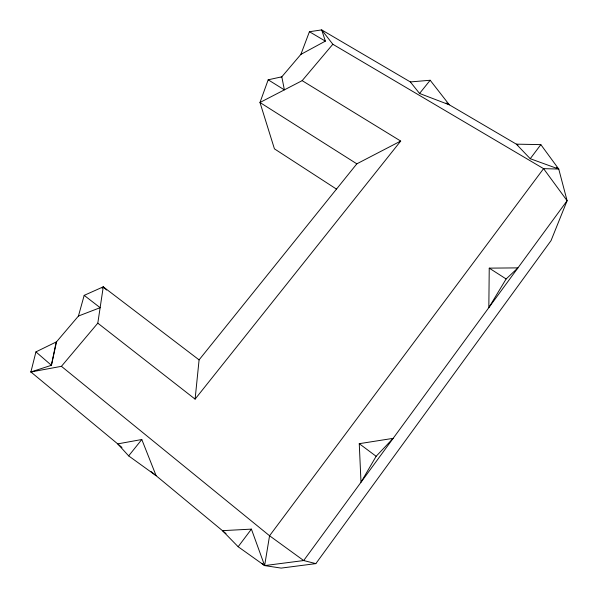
<?xml version="1.0" encoding="UTF-8"?>
<svg xmlns="http://www.w3.org/2000/svg" width="598" height="598" viewBox="0 0 598 598"><rect width="100%" height="100%" fill="white"/><g stroke="black" fill="none" stroke-linecap="round" stroke-linejoin="round"><path stroke-width="0.9" d="M489.239 268.136L488.828 307.641L506.132 278.967L517.935 267.882L489.239 268.136L506.132 278.967M199.089 359.876L103.275 286.831L97.803 323.159L195.098 399.128L199.089 359.876L356.827 163.83L400.705 141.061L302.162 80.655L259.981 102.497L274.43 148.842L336.584 189.177M31.866 372.517L30.894 371.971L35.932 351.893L56.541 341.802L51.406 365.288L30.894 371.971L121.977 447.424M35.932 351.893L51.406 365.288L56.1 342.325L78.443 316.036L84.183 295.36L103.275 286.831L106.564 290.045M268.181 79.803L284.371 89.872L281.815 76.813L268.181 79.803L259.981 102.497L356.827 163.83M309.42 31.724L300.869 54.396L325.357 41.135L321.694 29.9L309.42 31.724L325.357 41.135M376.135 456.281L361.005 482.25L359.256 443.679L393.14 438.349L376.135 456.281L359.256 443.679M315.849 563.622L303.687 560.55L264.63 565.596L251.414 529.125L222.449 530.658L238.154 546.736L264.63 565.596L281.157 568.1L315.849 563.622L551.042 240.613L567.106 200.711L558.741 169.047L540.839 144.626L516.336 144.155L530.239 158.709L558.741 169.047L543.575 168.651L332.832 44.259L321.694 29.9L410.34 81.933L419.564 93.467L449.337 104.829L430.171 80.252L410.34 81.933M238.154 546.736L251.414 529.125M530.239 158.709L540.839 144.626M195.098 399.128L400.705 141.061M128.66 455.885L141.801 439.515L156.13 475.716L128.66 455.885L117.709 443.888L141.801 439.515M419.564 93.467L430.171 80.252M30.894 371.971L61.43 366.327L97.803 323.159M302.162 80.655L332.832 44.259M102.094 288.221L103.275 286.831M281.157 77.591L301.728 53.386M78.443 316.036L100.135 307.686L84.183 295.36M446.153 102.953L517.943 145.097M556.342 167.634L558.741 169.047M61.43 366.327L269.563 535.763L303.687 560.55L567.106 200.711L543.575 168.651L269.563 535.763L264.63 565.596L261.767 563.234M151.144 471.59L226.029 533.625"/></g></svg>
